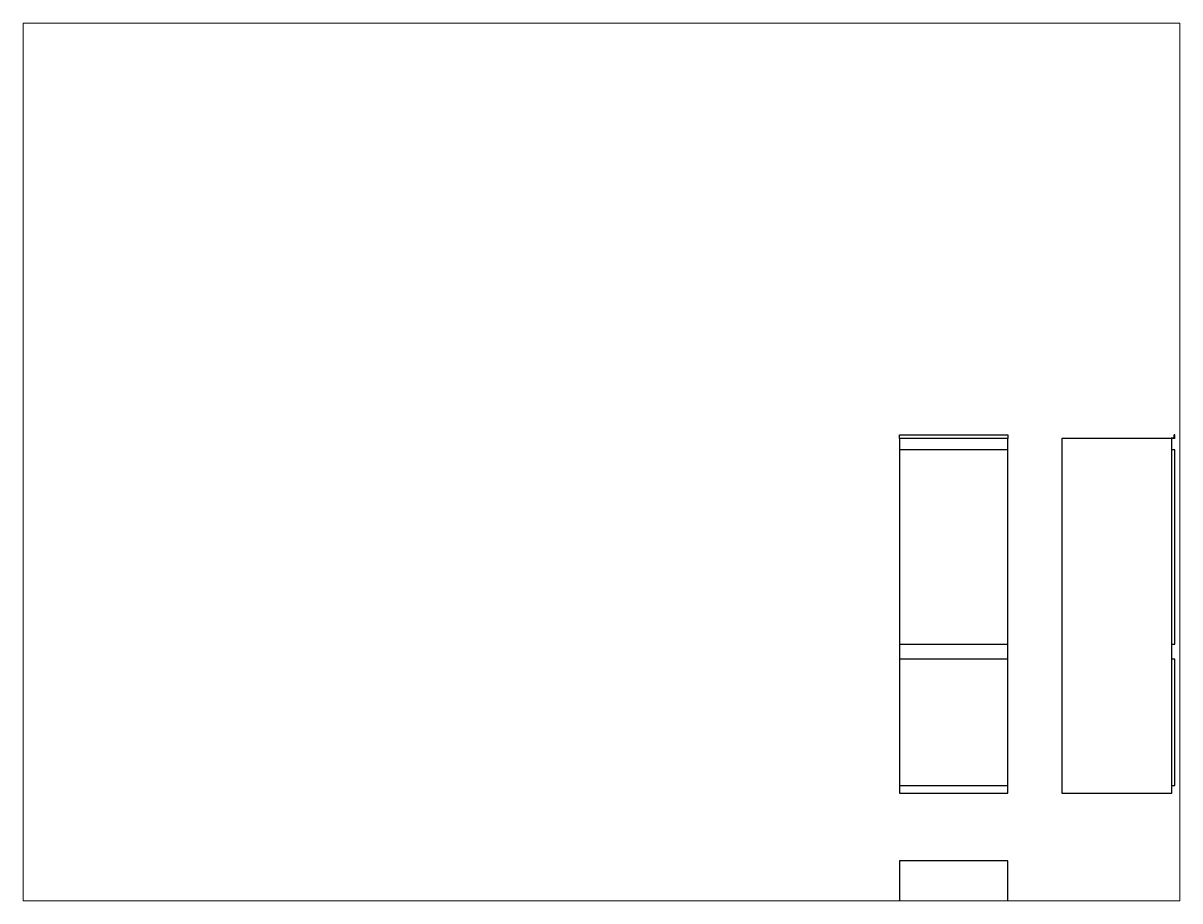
# Paper-space layout 'Layout1' of a CAD drawing. Header units: millimetres. Extents: x 26 to 231, y 20 to 176.
# The model-space entities are those that its viewports show. They can reach past a viewport. Long polylines and large blocks are cut down to what shows.
import ezdxf

# ---------------------------------------------------------------- set-up
doc = ezdxf.new("R2010")
doc.units = ezdxf.units.MM
doc.layers.add('Layer1', color=1, linetype='Continuous')

msp = doc.modelspace()

# ---------------------------------------------------------------- linework, layer by layer
for p, q in [((3100.8, 1432.4), (2560.8, 1432.4)), ((2560.8, 1432.4), (2560.8, -337.6)), ((3100.8, -337.6), (3100.8, 1432.4)), ((3920.2, 1432.4), (3370.2, 1432.4)), ((3370.2, 1432.4), (3370.2, -337.6)), ((3920.2, -337.6), (3920.2, 1432.4)), ((3100.8, 1375.4), (2560.8, 1375.4)), ((2560.8, 405.4), (3100.8, 405.4)), ((3100.8, 330.4), (2560.8, 330.4)), ((2560.8, -299.6), (3100.8, -299.6)), ((2560.8, -337.6), (3100.8, -337.6)), ((3370.2, -337.6), (3920.2, -337.6)), ((3100.8, -674.6), (2560.8, -674.6)), ((2560.8, -674.6), (2560.8, -1224.6)), ((3100.8, -1224.6), (3100.8, -674.6))]:
    msp.add_line(p, q)
at = {"layer": 'Layer1'}
for p, q in [((2560.8, 1432.4), (2560.8, 1450.4)), ((2560.8, 1450.4), (3100.8, 1450.4)), ((3100.8, 1450.4), (3100.8, 1432.4)), ((3935.2, 1450.4), (3931.2, 1450.4)), ((3931.2, 1436.4), (3931.2, 1450.4)), ((3935.2, 1432.4), (3935.2, 1450.4)), ((3916.2, 1432.4), (3916.2, 1436.4)), ((3916.2, 1436.4), (3931.2, 1436.4)), ((3920.2, 1432.4), (3916.2, 1432.4)), ((3935.2, 1432.4), (3920.2, 1432.4)), ((3935.2, 1375.4), (3920.2, 1375.4)), ((3935.2, 405.4), (3935.2, 1375.4)), ((3920.2, 405.4), (3935.2, 405.4)), ((3935.2, 330.4), (3920.2, 330.4)), ((3935.2, -299.6), (3935.2, 330.4)), ((3920.2, -299.6), (3935.2, -299.6))]:
    msp.add_line(p, q, dxfattribs=at)

psp = doc.layouts.get("Layout1")

# ---------------------------------------------------------------- viewports
at = {"layer": 'Layer1'}
psp.add_viewport(center=(128.5, 97.5), size=(205.6, 156), view_center_point=(1073.21, 1315.06), view_height=4380.3502, dxfattribs=at)

doc.saveas('drawing.dxf')
